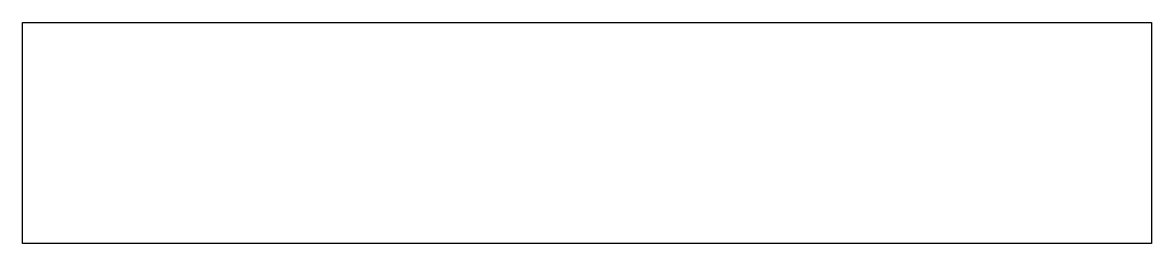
# Model space of a CAD drawing. Header units: metres. Extents: x -18.5 to 13.8, y -1.1 to 46.5.
# Drawn here: x -18.55 to 13.75, y -1.1 to 5.22 of the extents above.
import ezdxf

# ---------------------------------------------------------------- set-up
doc = ezdxf.new("R2010")
doc.units = ezdxf.units.M

msp = doc.modelspace()

# ---------------------------------------------------------------- linework, layer by layer
for p, q in [((-18.55, 3.802), (-18.55, 5.224)), ((-18.55, 5.224), (-15.363, 5.224)), ((-15.363, 5.224), (-13.91, 5.224)), ((-13.91, 5.224), (3.607, 5.224)), ((3.607, 5.224), (11.307, 5.224)), ((11.307, 5.224), (12.76, 5.224)), ((12.76, 5.224), (13.75, 5.224)), ((13.75, 5.224), (13.75, 3.156)), ((-18.55, 3.757), (-18.55, 3.802)), ((-18.55, 3.722), (-18.55, 3.757)), ((-18.55, 0.196), (-18.55, 3.722)), ((13.75, 3.156), (13.75, -1.1)), ((-18.55, 0.055), (-18.55, 0.196)), ((-18.55, -0.049), (-18.55, 0.055)), ((-18.55, -0.114), (-18.55, -0.049)), ((-18.55, -0.718), (-18.55, -0.114)), ((-18.55, -0.756), (-18.55, -0.718)), ((-18.55, -1.1), (-18.55, -0.756)), ((-18.063, -1.1), (-18.55, -1.1)), ((-16.974, -1.1), (-18.063, -1.1)), ((-12.818, -1.1), (-16.974, -1.1)), ((-12.653, -1.1), (-12.818, -1.1)), ((-12.42, -1.1), (-12.653, -1.1)), ((-12.127, -1.1), (-12.42, -1.1)), ((-11.795, -1.1), (-12.127, -1.1)), ((-11.452, -1.1), (-11.795, -1.1)), ((-11.13, -1.1), (-11.452, -1.1)), ((-10.861, -1.1), (-11.13, -1.1)), ((-10.671, -1.1), (-10.861, -1.1)), ((-10.573, -1.1), (-10.671, -1.1)), ((-3.446, -1.1), (-10.573, -1.1)), ((10.135, -1.1), (-3.446, -1.1)), ((10.271, -1.1), (10.135, -1.1)), ((10.135, -1.1), (10.135, -1.1)), ((10.486, -1.1), (10.271, -1.1)), ((10.763, -1.1), (10.486, -1.1)), ((11.077, -1.1), (10.763, -1.1)), ((11.395, -1.1), (11.077, -1.1)), ((11.689, -1.1), (11.395, -1.1)), ((11.935, -1.1), (11.689, -1.1)), ((12.118, -1.1), (11.935, -1.1)), ((13.75, -1.1), (12.118, -1.1))]:
    msp.add_line(p, q)

doc.saveas('drawing.dxf')
